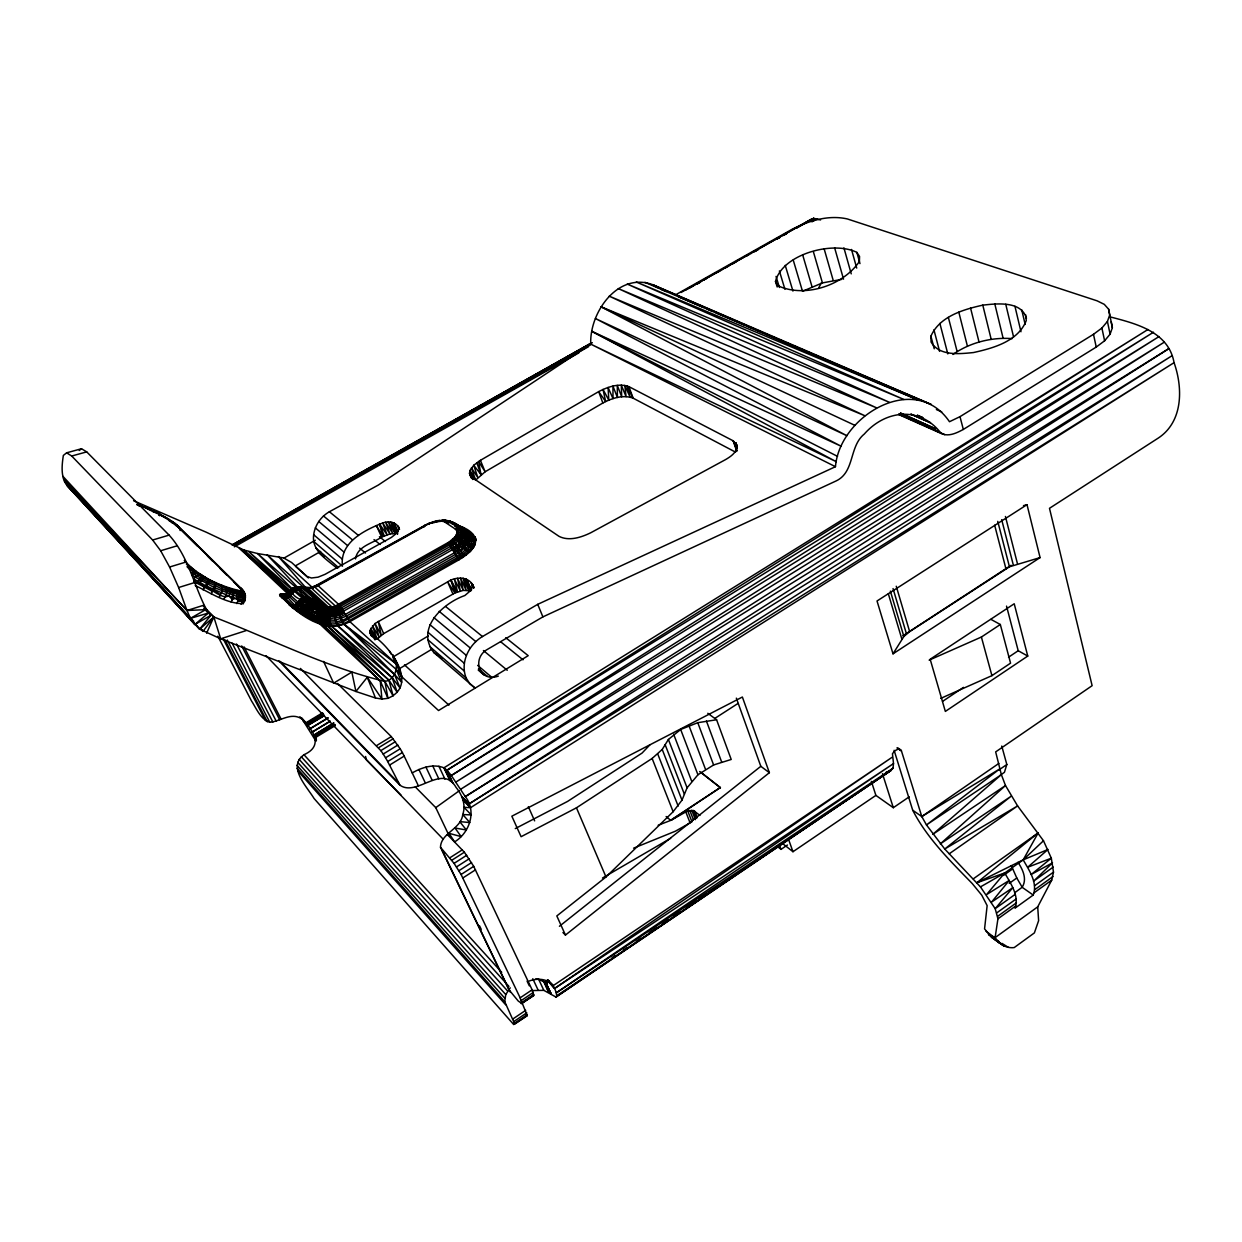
<?xml version="1.0" encoding="UTF-8"?>
<svg xmlns="http://www.w3.org/2000/svg" width="1242" height="1242" viewBox="0 0 1242 1242"><rect width="100%" height="100%" fill="white"/><g stroke="black" fill="none" stroke-linecap="round" stroke-linejoin="round"><path stroke-width="1.5" d="M430.011 646.756L466.185 678.07L469.942 683.907L475.251 688.208L433.737 652.469C415.325 628.39 443.068 603.162 464.85 595.523L471.339 590.012L472.488 584.408L473.885 587.777C470.563 576.179 456.016 576.148 447.617 581.893L375.053 623.515L369.805 630.61L371.032 634.351C389.258 644.815 419.718 684.901 387.954 698.315L380.3 681.02L323.541 625.3L323.603 620.86L326.072 612.368L325.932 606.965L311.012 598.737L300.238 588.242C288.035 584.873 288.936 594.235 300.191 599.42C307.178 609.403 318.107 615.737 329.984 618.702L340.168 616.839L345.028 614.588L454.277 552.861C477.207 543.872 464.477 522.665 445.381 520.289L428.925 523.41L316.927 585.665C306.495 593.179 285.939 579.688 309.522 598.271C317.952 603.923 328.354 611.095 338.585 604.217L449.387 541.838L455.271 536.668L458.546 530.194C466.107 528.502 467.178 541.419 475.282 537.243C477.797 547.706 466.806 554.926 459.183 559.692L349.856 621.652C324.162 635.826 296.108 612.989 279.636 594.747L282.462 593.8L287.244 595.073L282.462 593.8L285.986 594.716L289.495 593.645M466.185 678.07C459.928 662.576 468.746 644.722 482.486 636.541L537.724 604.342L835.462 466.697C839.545 415.791 914.919 370.923 949.478 421.721L959.988 416.66L1093.488 334.315L1101.902 328.028L1107.429 321.445L1109.696 315.018L1108.609 309.18L1104.293 304.352L1097.09 300.828L847.401 218.965C828.523 214.633 808.806 220.765 791.992 229.351L675.943 294.618M451.094 521.64C468.948 528.16 463.142 539.665 450.846 546.185L341.426 607.835L333.741 610.039L332.53 607.509L323.044 606.469L308.513 597.495L299.058 601.05C311.447 611.266 328.074 621.062 344.22 612.927L334.921 616.311L327.515 616.777L327.205 625.363L384.88 681.392L387.954 698.315L381.899 699.06L375.457 697.988L355.911 691.483L220.688 638.823L199.636 629.12L64.444 481.477L190.445 618.345L208.33 613.067C194.218 587.901 189.219 557.177 169.114 535.116L86.723 451.886L81.506 448.735L66.618 452.818L63.342 455.441C61.852 465.408 60.485 477.347 67.254 485.762L194.777 624.54L208.33 613.067L204.371 608.859L213.826 616.979C270.523 638.838 325.746 667.078 384.88 681.392C395.096 680.057 398.496 667.559 395.049 659.083L401.787 676.455L396.182 669.36L344.081 624.338L336.07 606.639L314.8 587.124L313.326 587.295L313.217 588.258L313.652 586.767L424.764 525.428L437.712 520.646L447.896 521.003L445.381 520.289M302.489 719.087C312.503 729.799 324.317 745.557 304.166 754.624C287.088 766.64 306.401 785.984 314.071 798.497L513.645 1024.464L513.707 1021.638L504.733 1001.673L505.758 994.563L510.229 987.84M455.69 525.304C463.809 526.624 474.304 531.731 475.934 540.425L474.009 541.481C466.604 542.443 466.293 531.592 458.888 532.554L456.544 534.495C464.912 534.883 465.672 546.822 474.444 545.735L469.833 551.79L466.697 550.687L462.567 546.728C464.85 539.835 468.917 524.885 455.302 529.045L442.618 520.569L433.862 521.718L442.835 520.289L446.095 520.864M365.598 756.471L366.359 759.856L400.995 795.066M446.235 522.478L449.495 521.438C466.464 527.679 461.745 538.36 449.79 544.726L340.386 606.329C328.633 613.501 316.57 604.031 307.116 597.48L307.147 596.564C299.198 595.43 297.692 608.611 289.2 605.102L294.183 608.254C302.815 607.074 306.401 590.478 316.26 602.37M440.491 847.292L508.941 989.734L518.287 1001.083L521.842 1003.489L520.15 997.838L461.077 874.477L454.075 863.361L440.491 847.292C440.879 832.87 461.015 829.283 462.769 814.535C466.123 804.8 462.241 794.958 456.047 787.397C442.276 762.992 416.675 797.488 399.862 785.084L278.813 660.791M195.211 585.541C210.333 592.745 226.06 603.534 243.168 603.659L243.246 602.044M514.25 1024.386L527.26 1015.583L521.919 1002.418M311.012 598.737C302.893 596.828 300.347 609.869 292.134 607.602L311.152 618.982L315.654 611.902L327.236 617.678L326.755 622.444L317.44 619.836L292.833 605.522L284.03 596.89L283.611 595.213L284.884 594.701M296.279 610.598C312.053 619.727 330.76 633.032 349.018 620.752L458.267 558.853C474.817 550.19 482.269 534.339 458.531 526.856L457.04 527.213M521.842 1003.489L533.75 995.479L532.119 989.796L473.714 866.342L464.384 852.198L447.415 834.562M474.009 541.481L475.127 544.26L473.062 548.001L469.554 547.349L465.082 543.794L464.958 537.864L463.685 536.513L460.285 534.728L456.544 534.495M401.787 676.455L396.245 663.911L349.856 621.652L339.423 605.087L332.546 607.509L311.137 587.808L297.18 586.954L300.238 588.242C287.461 584.221 301.589 597.309 307.1 598.939C316.586 605.894 328.214 613.703 339.423 605.087L448.781 543.546C467.551 537.056 455.007 517.852 439.885 521.438M331.847 606.67C336.551 612.151 333.353 620.534 338.041 625.999L392.208 677.775L397.254 692.368L388.917 680.197L331.956 626.573C327.469 620.845 332.887 612.71 328.369 606.981L307.411 587.947L295.285 587.249L293.423 588.103L294.385 591.27C307.473 602.603 324.923 620.037 343.397 611.25L452.771 549.538L463.173 540.953L465.315 540.503L471.386 544.043L475.127 544.26M243.168 603.659C246.273 599.513 246.351 593.257 242.361 589.639L177.885 525.832C170.791 519.637 162.19 515.461 153.806 511.285C149.304 511.999 161.662 511.331 159.659 515.772M765.848 334.02L931.174 404.457L652.655 284.682C617.786 271.734 589.345 312.596 590.742 344.143L378.329 485.048L329.378 511.751C320.979 516.548 314.971 525.102 313.683 534.743C311.323 550.672 326.817 559.568 337.141 568.37M186.347 564.023C198.906 576.862 216.341 583.538 232.704 590.074L234.536 589.841L236.694 592.636L236.88 598.722L238.138 601.221L244.41 601.283L243.758 595.586L239.908 590.726C219.353 586.053 198.58 576.304 184.266 560.406M290.954 592.418L291.327 590.183L292.351 590.183L290.023 591.254L289.277 594.313L303.436 606.934L321.523 617.103L329.984 618.702C315.577 621.078 296.636 604.249 287.275 594.406C290.83 587.854 297.832 586.705 304.476 588.18L324.146 606.236L329.037 607.835L332.53 607.509M775.489 281.437C782.476 253.927 833.18 240.498 856.856 252.39L859.557 256.473L859.386 261.457C843.132 285.66 804.49 298.297 777.803 285.66L775.489 281.437L777.182 286.995M293.469 607.881L279.636 594.747L285.474 595.228L291.327 590.183C289.681 594.002 285.629 599.017 280.226 596.238C289.122 599.669 291.482 584.19 300.486 589.05C292.025 586.364 290.38 598.644 282.571 597.449L280.226 596.238M1037.707 906.862L1038.622 920.664L1034.384 932.897L1014.217 947.568C1006.517 948.577 998.972 944.199 995.106 937.632L1037.707 906.862L1051.726 880.112L1053.495 872.148L1051.322 858.206L1043.482 840.741L1017.602 805.918L1005.492 785.534L1001.362 774.635L995.665 751.891L1092.122 685.677L1049.49 508.304L1158.32 438.038C1183.176 421.612 1183.005 387.97 1174.063 362.664C1168.644 331.816 1136.383 323.712 1110.441 316.974M323.557 661.443L333.648 683.147L351.843 672.093L355.911 691.483L367.29 677.247L381.899 699.06L380.3 681.02L319.582 623.779L322.392 615.349L327.515 616.777L326.863 620.068C310.733 619.572 293.966 607.043 285.66 594.39M240.995 604.186L242.268 601.811L240.995 599.638L241.057 595.43L237.688 590.587L239.256 597.123L236.88 603.612M995.106 937.632L997.931 918.801L995.199 908.678L980.466 886.897L944.743 849.016L926.47 824.936L921.781 816.553L901.444 750.913L898.494 748.942L894.861 750.773L892.455 753.723L893.51 763.582L893.029 768.177L890.809 770.583L555.981 997.047L543.841 990.355L531.545 990.573M327.686 626.263L323.401 624.679L327.686 626.263L388.917 680.197L393.155 695.97L384.88 681.392L323.541 625.3L311.152 618.982L313.543 620.767L317.89 613.098L322.578 614.185L324.146 606.236L306.075 588.273L298.064 586.969L298.422 587.994L303.39 588.103L324.146 606.236M323.106 606.065L320.452 614.2L322.392 615.349L320.141 614.247L316.741 621.745L319.582 623.779M193.69 581.411L212.568 591.487L214.85 587.823L215.968 582.514L211.295 593.909M1043.482 840.741L1023.191 859.852C1029.028 870.161 1037.908 882.705 1033.22 895.047L1015.024 908.15C1019.48 895.761 1010.553 883.326 1004.731 872.986L976.88 882.752L1038.172 832.901L1023.191 859.852L1004.731 872.986L980.466 886.897M433.008 522.649L433.442 521.656L434.421 522.54M158.634 515.228L159.069 513.862L153.527 511.114M313.279 587.544L318.045 585.65L339.423 605.087L336.784 607.711C329.472 610.862 321.585 607.866 316.136 602.774L304.383 615.007L298.561 611.514L303.095 609.077L308.823 601.827L312.906 600.29M319.505 623.22L327.205 625.363L326.925 620.068L335.433 620.193L338.041 625.999L394.552 674.499L401.725 682.277L396.182 669.36M313.838 541.559L342.45 566.181C339.454 542.49 364.31 530.272 382.691 522.975C388.482 520.817 395.453 521.904 398.977 527.446L397.626 532.461L391.385 537.444L325.078 574.316L318.045 577.173L311.463 577.996L307.131 576.536L291.575 562.471L283.595 557.922L257.56 553.544L243.913 550.02L206.405 532.29L133.593 500.743M355.507 558.916C357.339 546.061 372.724 543.391 381.605 537.103L389.957 533.951L395.313 533.501L390.795 522.044L397.58 533.92L393.528 522.82L397.673 531.374M465.781 555.329C458.981 552.969 458.826 544.182 452.756 540.938L453.299 538.842L455.892 538.112C462.971 539.851 463.095 550.268 471.013 550.548M294.54 588.056L296.776 587.124L302.784 588.165L299.198 588.149L302.039 587.528M313.543 620.767L316.71 621.854L304.383 615.007M158.929 513.831L176.333 524.9L239.458 587.295L244.953 595.151L244.41 601.283L245.217 597.744C244.488 603.162 235.576 596.284 232.332 599.544L229.009 596.067L229.832 592.046L228.512 587.792M317.052 586.519L317.052 585.23M300.642 587.388L311.416 588.025L308 588.32L326.087 607.462L322.827 607.385L322.299 605.506M285.986 594.716L282.213 594.623L281.81 596.377M1001.751 746.038L1006.827 764.513L1004.421 772.338L1000.291 775.179M245.155 597.619L244.488 599.684L245.295 599.141M898.804 414.595L941.157 433.474C948.655 437.029 956.682 432.992 963.326 429.437L1096.236 347.077L1104.604 340.789L1110.1 334.176L1112.351 327.717L1111.264 321.849M466.713 540.907L465.998 533.982L463.996 531.607L465.067 532.352M321.88 606.639L319.256 612.834L320.452 614.2M716.587 719.755L697.771 722.689L680.663 729.473L668.398 739.471L662.219 749.454L652.128 758.443L576.459 807.812L521.097 836.704L511.844 816.196L742.374 697.026L769.372 772.695L565.452 935.071L556.82 915.944L606.003 876.976L673.148 811.709L681.982 800.143L687.09 787.801L697.942 774.775L713.607 764.963L731.212 759.467L716.587 719.755L707.785 713.281M232.332 599.544L233.713 593.459L232.704 590.074L230.701 588.615L232.518 593.039L232.332 599.544L231.059 601.935M206.622 633.172L213.826 616.979L203.222 605.801M219.26 597.386L222.085 590.99L221.635 584.998M433.442 521.656L424.283 525.49L424.112 526.856M462.645 557.565L456.978 551.215L453.532 551.2L454.882 548.281L449.387 541.838M300.486 589.05L298.515 587.528L301.604 587.885L297.475 586.954C297.801 594.219 315.53 604.916 324.193 606.484M456.978 551.215L460.409 544.027L457.879 541.108L453.299 538.842M296.729 587.311L297.956 589.81L301.542 590.229L299.167 589.019L267.247 554.926L303.948 587.668M1025.613 314.692L1026.265 320.529C1018.192 341.317 993.227 348.195 973.418 352.557C959.352 353.923 939.418 356.314 931.081 342.047L930.91 336.163C939.62 316.353 963.357 309.475 982.795 305.144C997.109 303.545 1021.359 300.735 1026.466 318.356M295.068 587.482L296.108 590.307C291.373 592.9 288.796 601.035 281.996 598.225L282.571 597.449M290.861 590.059L297.35 586.954M818.711 287.927L821.412 282.772M203.083 589.857L208.951 579.75L215.689 583.072M223.933 599.281L226.743 592.9L226.292 586.907M288.889 592.838L290.426 590.602M208.951 579.75L200.428 574.208L196.422 575.838L193.643 578.912L199.9 582.576L204.356 587.45L206.622 586.177L210.333 579.75M317.315 613.874L315.654 611.902L320.483 604.575L302.536 588.04L296.233 587.264L298.064 588.196M318.278 603.534L307.364 617.414M555.981 997.047L893.029 768.177L556.276 992.855L556.711 995.789L890.809 770.583L885.81 772.446M193.643 578.912L196.484 583.135L202.493 576.21M299.229 605.646L297.925 602.68L308.032 608.642L310.05 608.751L315.887 602.448M1027.01 504.671L877.023 600.988L893.014 653.82L903.866 636.494L909.641 631.604L1009.451 566.802L1040.082 557.596L1027.01 504.671L1023.486 505.649M290.38 590.695L290.193 592.356L291.792 594.219L290.907 589.966M649.877 744.889L642.036 753.102L567.578 801.416L515.275 828.6M298.484 587.59L303.98 587.777M308.032 608.642L304.554 612.725L301.464 613.952M196.484 583.135L199.9 582.576L205.194 577.018M313.714 600.6L310.5 601.283L300.626 609.589L297.397 610.722M279.636 594.747L285.567 594.887L291.109 590.819M288.796 593.148C291.606 590.913 296.45 585.743 299.819 589.779L297.428 588.925M200.366 628.545L203.005 631.371L213.826 616.979L220.688 638.823L246.164 630.579M473.124 479.288L469.88 470.563L469.942 475.329L471.758 477.254L558.993 536.327C569.053 541.481 581.24 537.367 590.742 532.771L725.468 459.649C730.777 456.559 737.375 452.15 737.018 445.288L733.23 440.832L628.964 386.666C618.92 382.909 607.711 386.945 598.675 391.618L480.421 460.332L473.761 465.238L469.88 470.563L475.624 480.142L485.125 471.774L602.851 403.013C611.887 398.201 623.034 394.459 633.063 398.139L735.575 452.15M243.882 599.793L242.268 601.811L242.951 595.617L239.908 590.726L242.718 590.323L245.326 597.231L237.253 596.61L214.385 587.606L192.06 575.372L196.764 572.717L200.428 574.208M1004.731 872.986L986.521 894.628L1009.234 880.423L991.566 902.111L1012.773 887.673L995.199 908.678L1015.18 894.349M232.704 590.074C236.353 592.884 248.276 592.651 239.458 587.295M467.365 537.926L465.998 533.982L466.449 537.025L470.268 540.115L475.934 540.425L475.096 536.87C465.331 540.549 463.08 525.878 454.867 524.093C452.026 522.866 449.573 519.668 446.142 521.081L445.226 522.044L448.269 520.926L452.538 522.292L455.705 525.521L455.007 526.065M375.131 639.63L370.675 628.297L377.087 639.087L383.685 633.622L454.914 592.962L463.282 590.369L470.64 590.882L466.185 579.098L471.417 590.152M299.896 587.187L310.842 587.668L305.128 587.854M337.498 609.015L340.386 606.329L336.784 607.711M336.07 606.639L338.585 604.217M453.532 551.2L462.645 544.198L466.449 537.025L464.958 537.864M213.826 616.979L199.636 629.12L185.213 613.501M314.273 586.752L317.44 585.215L310.314 587.621M304.104 598.427L303.421 597.107C314.257 604.45 328.276 618.78 341.426 607.835C327.546 617.647 312.379 607.416 301.682 598.07L304.104 598.427C315.049 605.754 328.959 616.995 342.45 609.512L451.855 547.831C459.742 546.34 471.805 527.508 456.637 530.598L455.302 529.045M559.428 926.268L760.818 766.314L736.351 698.144M339.501 614.324L343.397 611.25L325.792 614.091L313.76 608.704M79.24 450.504L81.506 448.735M302.536 588.04L307.721 588.103M952.909 354.467C969.94 342.544 991.489 337.079 1012.168 338.616M1034.524 885.779L1053.495 872.148M1034.695 889.691L1052.983 876.557M997.854 916.192L1016.406 902.841M997.931 918.801L1015.832 905.93M1034.074 892.812L1051.726 880.112M449.014 835.509L435.756 807.642L459.276 790.766M1014.698 892.781L1022.182 887.238C1027.367 878.994 1022.725 869.509 1018.005 862.321M1053.232 867.071L1033.561 881.183L1052.517 862.817L1031.186 874.492L1051.322 858.206L1027.677 867.258L1048.015 849.45L1023.191 859.852L976.88 882.752M996.922 912.761L1016.189 898.944M1009.218 883.388L1016.779 878.001L1011.33 865.643M288.517 593.614L285.567 594.887L287.43 594.934L282.462 593.8M1003.427 875.47L1012.509 868.996M973.262 878.855L1038.172 832.901M289.277 594.313L290.814 593.21L290.69 591.86M949.198 853.813L1017.602 805.918L944.743 849.016L1011.081 796.262L940.318 843.892L1005.492 785.534L932.82 834.313L1001.362 774.635L926.47 824.936L999.841 768.845L921.781 816.553L912.699 810.203L894.116 750.308M338.802 612.058L342.45 609.512L338.181 610.505M921.781 816.553L998.863 763.426M998.521 770.242L1006.827 764.513M535.721 979.007L538.671 979.301L547.303 983.447L547.163 980.373L554.708 988.399L893.51 763.582L556.276 992.855L554.708 988.399L892.175 757.232L553.14 985.682C547.458 978.525 537.274 977.982 529.247 981.009M871.372 781.389L875.889 795.392L893.308 807.704L909.206 796.836M781.668 842.806L792.97 851.717L875.889 795.392M513.645 1024.464L527.26 1015.583M776.623 845.88L781.032 849.373L787.444 845.026M549.088 980.668L545.875 982.841L551.169 994.19L544.322 981.754L548.7 992.342L543.53 981.258M512.604 1019.154L525.692 1010.32M513.707 1021.638L526.779 1012.82M514.266 1023.439L527.322 1014.621M1027.755 656.055L945.348 711.418L930.165 659.238L1014.217 603.767L1027.755 656.055L1018.207 650.73L1006.532 606.112M520.15 997.838L532.119 989.796M521.314 1000.509L533.268 992.467M521.888 1002.434L533.812 994.407M521.19 1003.614L533.75 995.479M612.151 957.644L615.364 955.486M623.422 950.068L626.636 947.91M636.308 941.42L641.136 938.176M649.193 932.773L657.251 927.37M662.079 924.126L668.522 919.794M673.35 916.549L679.793 912.233M686.236 907.902L695.908 901.413M699.122 899.255L707.179 893.852M710.393 891.678L718.45 886.276M723.279 883.031L729.722 878.715M732.951 876.542L745.837 867.894M749.05 865.736L890.809 770.583M942.569 701.388L963.497 687.369M1008.551 657.204L1018.207 650.73M940.784 698.361L991.923 675.648L1010.553 663.15L1000.322 624.509L990.945 619.385M548.219 980.047L545.005 982.205L551.169 994.19M929.14 660.139L981.397 637.037L1000.322 624.509M671.068 819.968L720.344 787.537L671.177 820.217L658.167 825.262M902.81 635.873L1011.097 565.265M893.014 653.82L1040.082 557.596M461.077 874.477L473.714 866.342M462.862 877.954L475.484 869.835M715.19 718.171L737.981 703.469M454.075 863.361L466.728 855.257M456.528 866.916L469.181 858.796M458.919 870.704L471.556 862.585M449.682 857.912L462.303 849.838M451.746 860.287L464.384 852.198M462.241 797.643L469.165 803.853L1172.044 355.709L465.284 796.619C476.928 811.212 469.6 832.839 454.572 841.905L449.076 833.351L461.139 836.596L455.038 828.026L466.371 829.982L459.711 821.614L469.833 822.561L462.769 814.535L471.292 814.923L463.98 807.331L470.594 807.657L1174.063 362.664L469.165 803.853L462.707 798.73L470.594 807.657L463.266 800.469M449.946 780.69L443.937 767.82L446.949 770.226L1147.918 329.518L443.937 767.82C433.396 763.535 421.612 767.572 412.22 772.912M452.29 782.507L446.949 770.226L1153.507 332.219L451.327 775.505L446.949 770.226L451.42 781.684L443.937 767.82M399.862 785.084L387.721 761.563L402.361 752.543L400.203 748.786L391.292 736.599L337.529 683.488M389.553 765.103L404.178 756.099L402.361 752.543M300.424 668.444L380.828 750.618L395.484 741.629M380.828 750.618L383.188 754.049L397.859 745.06M387.721 761.563L385.548 757.791L400.203 748.786M330.061 721.167L311.897 732.268L330.186 721.338M313.947 735.14L333.741 723.015L313.947 735.14L316.477 740.123M376.668 745.542L391.292 736.599M378.593 747.7L393.233 738.742M316.368 739.471L314.956 736.553L334.828 724.474M322.982 713.482L306.464 723.449L301.34 717.845L306.945 724.179L323.448 714.166M327.981 717.86L309.739 728.93L328.043 718.047M315.996 738.943L314.505 735.869L332.732 724.847M315.484 737.546L335.309 725.576M316.011 741.272L302.986 720.438L307.705 725.452L324.317 715.454M322.516 712.83L305.967 722.766L299.881 716.774M399.225 668.817L432.154 649.054M314.956 736.553L334.828 724.645M393.574 656.676L428.319 635.904M306.945 724.179L323.603 714.259M307.705 725.452L324.41 715.609M941.157 433.474C920.633 406.258 885.903 409.394 864.292 434.048C848.907 446.483 854.962 472.053 836.068 480.964L542.894 616.886L487.687 649.224C471.339 657.918 478.915 683.022 498.337 676.098M671.177 820.217L687.695 810.855L691.965 821.8L675.508 831.146L633.591 848.177M602.494 878.016L670.664 838.272M295.72 565.684L320.622 551.448M283.642 558.295L315.313 540.239M141.65 507.419L143.544 506.72L148.574 508.941L140.237 505.836L139.088 506.348M245.078 538.376L299.136 507.916M302.52 506.006L591.409 343.18M686.019 289.852L697.833 283.192M701.218 281.282L719.801 270.818L694.557 284.899M723.186 268.909L726.554 266.999M729.939 265.105L748.522 254.626L723.248 268.753M811.026 219.399L751.891 252.716L811.026 219.399L813.696 218.328L820.574 219.958M591.021 343.863L233.372 545.486L588.661 346.627M697.305 283.952L700.674 282.043M754.655 251.614L758.024 249.72M776.592 239.256L779.96 237.346L776.498 239.225M783.329 235.452L786.714 233.543L783.267 235.421M234.365 546.837L578.912 352.852M458.531 526.856L459.959 526.049L464.322 528.067L460.906 528.999L459.152 527.974L462.334 526.918M591.58 342.808L232.021 545.005L592.201 342.73M681.051 292.491L691.173 286.793M690.273 287.647L693.657 285.753M697.026 283.859L700.41 281.95M703.795 280.055L707.179 278.161M717.317 272.464L722.394 269.607M725.778 267.713L729.163 265.804M732.547 263.909L735.916 262.015M746.069 256.318L751.146 253.461M754.515 251.567L757.899 249.673M245.078 538.438L255.215 532.756M258.584 530.862L261.969 528.968M265.338 527.074L283.921 516.641M287.306 514.747L290.675 512.853M294.059 510.959L299.12 508.118M302.505 506.224L312.627 500.526M316.011 498.632L326.149 492.95M329.518 491.056L341.348 484.427M344.733 482.533L354.855 476.835M358.239 474.941L363.301 472.1M366.685 470.206L370.054 468.312M373.438 466.418L383.576 460.72M386.945 458.826L390.33 456.932M395.391 454.091L405.529 448.409M408.913 446.515L412.282 444.62M415.666 442.711L434.25 432.294M437.619 430.4L441.003 428.506M444.372 426.611L447.757 424.717M457.894 419.02L462.955 416.179M466.34 414.285L469.709 412.391M479.847 406.708L483.231 404.814M486.6 402.905L491.661 400.064M495.046 398.17L505.183 392.488M523.767 382.055L533.889 376.373M537.274 374.479L540.643 372.584M559.226 362.152L562.61 360.258M565.979 358.364L569.364 356.47M587.947 346.052L591.316 344.143M343.397 611.25C335.045 617.258 324.519 615.395 315.654 611.902M309.584 588.289L318.045 585.65L425.447 525.801M238.138 601.221L240.995 599.638M436.532 521.811L439.218 520.414L440.941 521.143M455.892 538.112L455.271 536.668L457.988 535.255M217.831 636.183L251.521 700.969C256.442 708.561 260.618 719.413 269.809 722.285C280.692 721.369 291.544 711.495 302.287 719.304L301.34 717.845M306.184 588.227L310.717 587.621L303.56 588.071M841.812 279.357L822.437 282.897L802.503 291.296L793.234 260.059M327.205 625.363L331.257 625.642C317.114 622.428 303.638 615.132 292.833 605.522L303.685 613.331L323.386 624.524L336.566 623.732L342.435 622.118L457.258 557.674C469.833 551.634 480.654 535.954 460.906 528.999M325.792 614.091C331.164 615.675 336.722 612.228 335.449 620.177L345.975 616.327L455.193 554.569C464.213 551.169 475.469 536.886 462.086 531.017M286.079 594.53L287.849 593.738M472.659 534.138L467.551 534.852L463.297 532.135M429.235 524.372L428.94 523.612L433.877 521.873L435.305 522.292M447.042 522.975L452.166 522.277L455.705 525.521M440.786 520.569L442.835 520.289M316.136 602.774L316.974 602.603M313.481 586.954L316.927 585.665M291.218 592.558L292.91 592.605L291.109 589.764L292.631 588.522L299.338 587.621M318.045 585.65L314.8 587.124M442.618 520.569L451.157 521.718M327.314 617.678L330.155 616.762L322.578 614.185M203.688 605.242L186.999 610.505L63.482 478.931L190.445 618.345L194.777 624.54L210.892 615.302L204.278 608.254M303.716 587.823L300.393 587.652M66.618 452.818L71.71 456.016L152.626 540.022L160.668 550.749L169.58 567.02L178.631 587.513L195.336 582.343M169.58 567.02L186.269 561.943M160.668 550.749L177.264 545.766M152.626 540.022L169.114 535.116M433.147 521.919L434.716 521.624M454.882 548.281L462.567 546.728M310.05 608.751L306.96 604.606L313.822 608.611L320.809 609.248L321.725 610.862L329.968 610.381L333.291 608.906L334.44 612.446L330.341 613.595L326.072 612.368M71.71 456.016L86.723 451.886M323.898 619.494L327.05 618.687M687.695 810.855L693.502 810.545L699.914 815.404M323.262 611.933L321.119 612.477L320.203 610.66L313.822 608.611M295.285 587.249L292.631 588.522L294.385 591.27L292.01 588.956L293.935 588.475L291.994 589.531M189.529 569.084L193.209 569.255L189.529 569.084L188.07 567.858L191.951 568.199M458.546 530.194L456.637 530.598L457.009 532.492L458.888 532.554M236.88 598.722L229.009 596.067L225.206 596.874C215.208 594.607 208.842 586.736 199.9 582.576M305.315 588.025L301.62 587.497M457.009 532.492L460.86 532.275L465.61 535.023M327.236 617.678L318.371 617.771L296.45 604.031C309.041 616.187 329.704 628.623 346.999 618.004L456.218 556.214C466.309 552.473 477.953 536.296 462.008 530.8M465.082 543.794L460.409 544.027M437.06 521.003L440.072 520.538M329.037 607.835L322.61 608.161L321.787 606.903L315.965 605.568M304.725 587.823L301.03 587.373M320.389 610.257L326.009 612.803L320.746 613.47L319.691 611.856M442.851 521.531L446.142 521.081M316.741 621.745L323.308 623.313L330.248 622.599L317.083 620.736M333.741 610.039L323.945 609.077L316.974 604.466M323.37 611.514L326.196 611.266M323.603 620.86L330.015 620.69L323.448 621.792L318.371 617.771M300.238 588.242L298.561 588.335M321.492 607.633L326.242 608.549M140.237 505.836L144.243 507.093L136.744 504.485L137.831 504.889M153.806 511.285L147.876 508.583M302.722 599.374L300.191 599.42L311.633 607.354L312.829 610.35M186.952 566.787L190.989 567.284M299.71 587.528L301.278 587.513M287.802 594.421L280.397 593.909L281.639 595.027M324.597 617.181L321.523 617.103L317.89 613.098M325.932 606.965L322.904 607.121L309.211 598.256M324.923 616.311L321.957 616.187L320.141 614.247M452.756 540.938L450.815 540.86L458.624 547.846M294.183 608.254L297.614 610.722M333.912 610.567L326.289 609.418M323.308 623.655L330.667 624.291L323.386 622.304M455.271 536.668L460.44 538.283L463.173 540.953M443.798 520.181L444.978 520.274M196.764 572.717L194.839 571.413L191.439 572.593L207.43 582.048L222.442 589.05L239.116 595.042L243.758 595.586L245.078 594.996L244.953 593.567L245.388 595.694M326.801 620.612L320.933 618.407L319.225 616.016M326.77 622.987L326.972 624.089M314.894 606.981L321.352 607.959L322.206 609.434L323.945 609.077L326.242 610.831M323.743 610.055L320.979 608.875M326.957 624.431L327.376 625.549L331.956 626.573L392.208 677.775L400.048 687.959L394.552 674.499L342.45 622.102M330.248 616.001L325.575 615.132L322.904 613.175M326.894 624.074L323.308 623.313L317.642 619.385M280.397 593.909L283.005 594.483M294.23 589.841L297.956 589.81L295.798 589.22M299.089 587.171L300.89 587.885M308.513 597.495L307.147 596.564L310.158 598.38M451.545 522.556L452.352 523.984L450.427 521.5M239.908 590.726L242.656 591.611M137.614 504.531L140.067 505.401L139.042 504.904M442.121 657.95L433.737 652.469M322.237 605.677L317.843 603.752M229.009 596.067L206.622 586.177M197.757 546.449L174.33 523.177L179.096 527.151L180.183 530.551M835.462 466.697L590.742 344.143L836.27 461.682L591.86 331.366L841.207 446.266L595.399 318.526L846.904 435.709L601.081 306.805L864.82 415.728L609.232 296.155L876.604 407.857L618.283 288.579L889.427 402.33L627.241 284.061L903.834 399.443L636.323 282.012L918.676 400.219L652.655 284.682L657.561 287.601M941.715 411.878L936.39 409.55M660.961 289.324L666.302 291.606M678.737 296.9L703.624 307.504M707.179 309.025L712.52 311.292M716.075 312.813L744.517 324.923M748.072 326.444L753.413 328.711M756.968 330.232L762.293 332.499M138.017 504.516L140.067 505.401M325.388 615.861L327.515 616.777M644.955 282.322L918.676 400.219M910.914 414.207L930.429 422.761L911.054 414.16M900.512 413.229L935.894 428.956L900.605 413.012M899.192 414.16L938.16 431.502M898.68 414.129L944.712 434.638M237.688 590.587L240.87 591.999M146.991 508.692L157.579 513.66M159.985 514.343L166.164 518.256L165.807 517.526M601.081 306.805L854.791 425.292M298.064 606.562L294.711 604.994L296.621 607.322M324.007 608.72L326.289 609.806M307.116 597.48L305.284 596.595L305.61 597.79M141.278 505.789L142.147 506.224M192.168 569.488L196.345 571.568M163.571 516.315L168.726 519.249L169.533 521.314M591.86 331.366L837.543 456.373M307.147 596.564L309.196 597.619M158.976 514.343L164.332 517.215M167.872 518.814L177.435 526.655M998.723 941.358L991.489 937.151L984.564 928.892L987.142 905.62L981.785 895.218L972.3 883.621C950.378 861.017 927.262 838.536 912.699 810.203M234.536 589.841L237.486 591.487M295.006 607.804L290.954 605.553L293.717 607.897M175.464 524.108L178.801 527.772M176.333 524.9L179.096 527.151M1001.937 943.361L1008.38 947.382M169.3 520.103L172.033 522.882M171.52 521.159L175.06 523.472M898.013 748.026L901.009 750.013M896.941 747.901L901.444 750.913M242.718 590.323L240.917 589.112L244.1 591.86M240.995 590.245L244.037 593.226L238.511 593.117L227.146 589.251L208.283 580.697L190.305 569.705M525.475 1014.885L526.639 1015.677M1033.22 895.047L1022.259 887.362L1016.779 878.001M176.69 526.08L173.523 522.804M985.993 931.189L995.479 938.238L988.415 934.419L999.329 942.895L991.489 937.151L1003.815 945.892L995.494 939.34M760.818 766.314L769.372 772.695M344.081 624.338L396.245 663.911M701.078 772.446L720.344 787.537M699.681 771.53L720.438 787.785M214.012 589.764L220.533 594.98M379.415 536.715L385.439 541.528M505.758 637.72L528.207 655.667L438.535 710.533L400.716 675.788M374.013 539.602L380.052 544.477M500.573 641.695L523.037 659.812M329.378 511.751L358.503 535.473M445.661 606.531L482.486 636.541M319.318 553.156L324.193 557.146M323.479 515.958L352.433 539.835M439.14 611.343L475.779 641.555M359.59 548.11L365.49 553M483.417 650.544L507.248 670.261M318.682 521.454L347.496 545.517M433.8 617.553L470.252 647.998M666.131 816.522L670.571 820.263M315.328 527.881L344.05 552.131M430.011 624.726L466.34 655.419M477.658 665.37L490.885 676.548M478.496 668.817L487.283 676.269M478.201 670.043L484.054 675.011M313.683 534.743L342.326 559.179M428.055 632.349L464.275 663.275M428.055 639.878L464.229 671.006M315.779 547.862L338.678 567.687M302.986 720.438L306.464 723.449M296.465 587.901L257.56 553.544L292.538 589.112M291.979 589.702L248.757 551.603L291.109 591.891M290.892 591.999L243.913 550.02L288.718 592.512M83.198 502.234L67.254 485.762L182.59 610.676M295.503 566.274L308.42 577.949M404.488 664.889L448.952 705.114M288.672 592.667L239.178 547.955L288.268 594.25M312.394 587.497L278.394 556.525L306.122 588.071M447.896 542.723L459.183 559.692M306.075 588.273L326.289 606.795M316.555 610.257L319.256 612.834M461.698 796.541L469.165 803.853M207.398 555.966L212.894 561.415M219.772 568.215L226.649 575.015M233.543 581.815L241.786 589.981M562.937 932.54L565.452 935.071M415.34 786.947L435.756 807.642M548.033 980.481L554.708 988.399L547.815 980.575M280.118 661.396L398.713 783.097M266.067 655.714L443.363 839.375M548.545 980.932L553.14 985.682L548.203 980.435M204.216 608.254L210.892 615.302L199.636 629.12L186.548 614.868M88.461 507.9L110.849 532.026M116.111 537.708L127.957 550.485M134.54 557.58L138.499 561.834M143.761 567.516L149.024 573.183M162.19 587.388L167.453 593.055M189.84 617.181L193.783 621.45M62.938 476.354L186.999 610.505L190.445 618.345L205.722 609.636L186.999 610.505L178.631 587.513M71.353 489.457L84.44 503.709M88.368 507.978L110.616 532.213M114.543 536.482L138.11 562.145M142.038 566.414L181.301 609.17M241.088 588.258L243.168 591.347M200.397 628.514L203.005 631.371M303.995 754.732L501.721 972.331M301.309 756.782L508.941 986.412M299.151 759.359L507.621 991.023M297.661 762.262L505.758 994.563M296.931 765.305L504.764 998.195M297.024 768.286L504.733 1001.673M297.94 770.987L505.649 1004.762M547.458 979.954L554.708 988.399M304.042 606.08L301.713 603.255L301.449 600.647M480.421 460.332L485.125 471.774L478.574 461.465L480.964 474.568L473.761 465.238L477.751 477.44L471.386 467.908L475.624 480.142M463.996 531.607L466.728 535.162M170.946 520.646L171.66 521.593M381.605 537.103L376.404 525.599L382.878 536.42L379.54 524.077L387.054 534.728L382.691 522.975L389.957 533.951L385.61 522.277L392.782 533.532L388.373 521.966L395.313 533.501M299.058 601.05L300.843 603.767M383.188 754.049L385.548 757.791M397.797 666.566L399.924 670.09L392.767 654.767L397.797 666.566L392.782 657.235M452.911 594.002L447.617 581.893L454.914 592.962L450.955 580.262L457.537 591.844L454.339 579.067L460.378 590.959L457.475 578.337L463.282 590.369L460.487 578.042L466.076 590.152L463.142 578.167L468.576 590.338L465.284 578.694L470.64 590.882M374.913 639.739L369.805 630.61L372.522 636.96M389.445 651.01L391.121 654.115M472.736 479.521L469.383 473.031L471.448 478.217M227.239 640.003L269.809 722.285M224.724 639.599L267.325 721.804M223.017 638.559L265.602 720.686M236.461 643.977L276.252 721.229M232.13 643.17L272.883 722.083M244.022 646.865L281.065 719.04M241.724 645.933L279.667 719.77M371.436 635.718L369.93 632.675L371.311 635.795M314.505 735.869L316.058 739.021M479.552 925.833L481.213 929.311M441.919 849.776L510.431 992.374M404.178 756.099L418.337 785.705M418.911 769.466L424.997 782.258M425.944 767.106L431.983 779.914M527.074 981.118L529.309 985.837M432.775 766.003L438.799 778.827M532.787 978.712L537.972 989.75M438.923 766.252L444.931 779.091M538.671 979.301L543.841 990.355M446.949 770.226L453.128 783.485M546.045 982.965L551.37 994.392M473.466 587.73L471.277 582.948L473.528 588.165M429.189 523.301L428.94 523.612M394.18 523.239L397.859 531.483M528.347 806.679L534.634 820.869M383.685 633.622L378.267 621.388L381.232 635.19L375.053 623.515L379.12 636.913L372.46 625.875L377.087 639.087M450.955 580.262L456.218 592.372M466.93 579.579L471.417 589.997M340.836 618.702L341.612 620.503L339.687 615.023M576.459 807.812L606.003 876.976M392.72 522.478L397.58 533.92M537.724 604.342L542.894 616.886M472.488 584.408L473.807 587.637M737.189 450.567L733.23 440.832L736.708 451.312M379.54 524.077L384.259 535.783M652.128 758.443L673.148 811.709M657.794 754.142L678.163 806.089M367.29 677.247L375.457 697.988M662.219 749.454L681.982 800.143M685.739 811.756L690.009 822.701M691.747 810.219L695.396 819.611M665.138 744.672L684.389 794.243M689.745 810.327L693.409 819.72M668.398 739.471L687.09 787.801M694.852 811.274L697.274 817.547M693.502 810.545L696.529 818.385M673.645 734.255L691.654 781.14M680.663 729.473L697.942 774.775M688.937 725.53L705.472 769.248M697.771 722.689L713.607 764.963M706.434 721.043L721.68 762.091M602.851 403.013L598.675 391.618L605.661 401.523L603.007 389.398L608.813 400.11L608.068 387.457L613.005 398.604L612.943 386.122L617.383 397.471L617.29 385.408L621.699 396.788L621.295 385.16L626.092 396.617L624.773 385.408L630.113 397.083L627.117 385.92L633.063 398.139L628.964 386.666M737.158 448.315L735.807 442.82L737.08 446.328M779.231 844.42L781.032 849.373M788.592 839.483L792.97 851.717M476.788 462.707L480.964 474.568M882.472 773.704L893.308 807.704M735.807 442.82L736.879 446.22M776.048 276.407L779.402 287.492M779.386 270.927L784.944 289.339M785.239 265.353L792.955 291.094M890.374 591.13L903.866 636.494M888.341 593.785L901.878 639.18M896.258 586.24L909.641 631.604M893.045 588.584L906.474 633.948M802.813 255.371L811.989 286.623M813.355 251.614L822.437 282.897M824.191 249.005L833.196 280.35M834.608 247.732L843.535 279.155M843.923 247.872L851.236 273.861M851.515 249.456L856.716 268.086M856.856 252.39L859.976 263.599M981.397 637.037L991.923 675.648M930.91 336.163L934.232 348.769M933.937 329.813L939.573 351.362M939.883 323.417L947.801 353.908M959.988 416.66L963.326 429.437M997.761 521.376L1009.451 566.802M994.656 525.211L1005.942 568.805M1001.689 519.668L1013.332 565.094M948.36 317.393L957.101 351.439M1005.43 516.47L1017.462 563.759M958.808 312.13L967.425 346.192M970.545 307.954L979.038 342.062M982.795 305.144L991.194 339.345M994.795 303.886L1003.101 338.181M1005.756 304.259L1013.55 336.877M1014.947 306.293L1020.971 331.754M1021.731 309.832L1025.162 324.441M1093.488 334.315L1096.236 347.077M1101.902 328.028L1104.604 340.789M1107.429 321.445L1110.1 334.176M1108.609 309.18L1112.351 327.717M245.016 593.692L245.342 595.57M292.833 590.773L292.91 592.605M1168.706 348.707L465.284 796.619L451.327 775.505L1159.097 336.535L456.062 781.963L1164.297 342.155L460.813 789.167L1168.706 348.707M241.709 540.286L233.248 545.052L241.693 540.348M813.696 218.328L796.836 227.845L813.696 218.328M817.05 218.778L811.989 221.635L817.05 218.778M317.44 585.215L313.822 586.69L317.44 585.215M922.713 417.607L917.403 415.294L922.713 417.607M399.474 529.325L397.952 526.173L399.427 529.48"/></g></svg>
